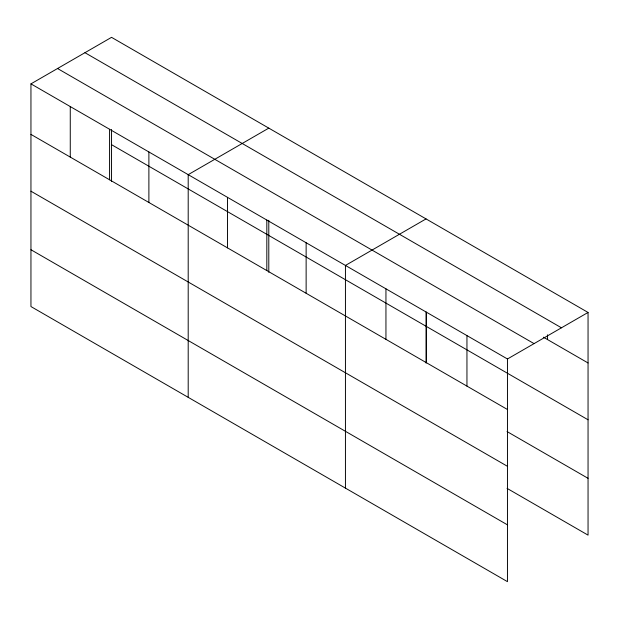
<?xml version="1.0" encoding="UTF-8"?>
<svg xmlns="http://www.w3.org/2000/svg" width="619" height="619" viewBox="0 0 619 619"><rect width="100%" height="100%" fill="white"/><g stroke="black" fill="none" stroke-linecap="round" stroke-linejoin="round"><path stroke-width="0.93" d="M30.95 83.867L507.456 358.981L507.456 581.659L30.95 306.552L30.95 83.867L111.544 37.341L588.05 312.448L588.05 535.133L507.046 488.36M268.793 128.125L188.199 174.659L188.199 397.336M426.034 218.909L345.441 265.443L345.441 488.12M507.456 358.981L588.05 312.448M84.95 52.692L561.456 327.799M543.412 337.2L588.05 362.966M57.544 68.516L534.05 343.622M111.544 144.676L588.05 419.783M30.95 134.393L507.456 409.499M507.046 431.551L588.05 478.317M30.95 191.201L507.456 466.308M30.95 249.736L507.456 524.85M547.544 334.817L547.544 339.583M466.95 335.591L466.95 386.117M426.452 312.208L426.452 362.726M426.034 312.038L426.034 363.067M385.947 288.825L385.947 339.344M306.134 242.749L306.134 293.267M268.793 220.31L268.793 272.283M266.82 220.047L266.82 270.565M227.506 197.353L227.506 247.871M148.885 151.957L148.885 202.483M111.544 129.526L111.544 181.491M109.571 129.263L109.571 179.781M70.264 106.569L70.264 157.087"/></g></svg>
